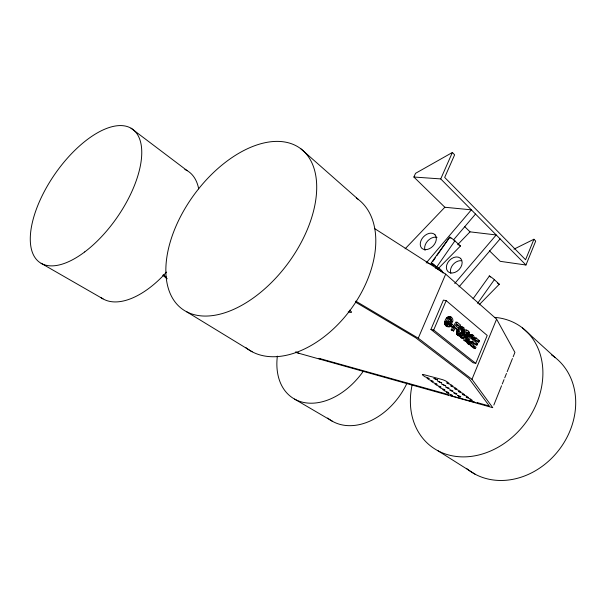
<?xml version="1.0" encoding="UTF-8"?>
<svg xmlns="http://www.w3.org/2000/svg" width="606" height="606" viewBox="0 0 606 606"><rect width="100%" height="100%" fill="white"/><g stroke="black" fill="none" stroke-linecap="round" stroke-linejoin="round"><path stroke-width="0.91" d="M471.566 341.519L470.559 342.451L469.18 342.14L470.195 341.216L471.566 341.519L472.43 342.587C464.635 349.935 465.484 331.482 472.286 335.504M469.809 344.155C463.272 340.648 475.68 328.641 473.953 339.686L471.589 338.784L471.294 336.648L472.672 336.951L472.968 339.087L473.953 339.686M461.605 335.686L460.227 335.383C456.689 337.269 455.576 331.505 457.492 329.391L458.878 329.687C462.863 322.172 467.143 331.444 462.499 334.898C459.28 338.678 456.22 332.323 458.878 329.687M448.97 316.688C451.932 316.324 453.652 319.468 452.621 321.975L451.591 321.377L451.455 319.385L450.008 318.673C447.66 319.521 445.569 324.755 449.379 325.005L450.076 323.824L447.417 322.49L448.205 321.172L449.599 321.46L451.826 323.293L449.796 326.679C441.933 328.558 444.342 314.794 450.326 317.226M449.182 326.74C443.6 326.18 446.327 316.908 450.826 317.029M465.772 336.383L464.393 336.08L463.916 340.224L464.969 341.08L466.347 341.383L466.779 336.853C470.665 337.671 470.453 330.52 466.65 330.118L465.272 329.823L460.689 337.595L463.06 338.709L464.953 335.482L465.817 336.989L465.294 340.527L466.347 341.383M460.613 328.164C465.734 327.626 462.507 336.171 458.81 334.126C461.075 333.792 463.181 329.785 461.022 328.194M452.621 321.975L450.205 321.089L450.069 319.097L449.197 318.408L450.584 318.688M467.279 335.436L465.643 334.315L466.87 332.224C469.483 332.8 468.385 336.747 465.9 335.133L466.984 334.292L466.567 332.815M493.829 405.066L501.563 385.757M502.268 383.999L504.025 379.614M504.722 377.856L506.487 373.47M507.184 371.713L512.456 358.547M513.161 356.798L514.918 352.404L496.594 319.15L445.683 274.132L374.493 228.5M489.443 250.808L500.223 261.33L525.963 265.011L535.696 241.112L533.939 239.241L525.569 259.754L444.683 177.422L454.621 154.841L452.394 152.477L415.549 173.324L413.883 177.028L444.842 207.252L471.354 209.843L426.177 262.959M475.755 363.388L487.209 335.436L446.175 300.637L443.395 300.114L430.919 329.422L473.036 362.729L475.755 363.388L433.684 330.028L430.919 329.422M492.776 407.694L471.983 379.318L496.594 319.15M433.684 330.028L446.175 300.637M471.983 379.318L418.254 338.186L445.683 274.132M525.963 265.011L440.736 178.914L452.394 152.477M476.96 345.056L477.702 343.769L475.309 341.799L476.324 340.049L478.793 342.095L479.535 340.814L476.119 337.974L474.74 337.671L470.256 345.375L473.9 348.336L475.271 348.647L476.021 347.359L473.316 345.155L474.559 343.087L476.96 345.056L475.589 344.746L473.786 343.269M470.256 345.375L471.627 345.685L476.119 337.974M460.689 337.595L462.067 337.906L466.65 330.118M457.947 329.588L458.719 328.278L456.356 326.331L457.477 324.452L459.886 326.445L460.658 325.134L457.25 322.309L455.863 322.021L451.182 329.869L453.583 330.997L455.576 327.649L457.947 329.588L456.56 329.293L454.78 327.838M453.114 327.498L451.235 325.96L449.841 325.664L451.728 327.202L453.114 327.498L454 326.013L452.121 324.468L450.735 324.172M451.182 329.869L452.568 330.172L457.25 322.309M447.417 322.49L448.804 322.778L449.599 321.46M447.22 324.611L447.985 324.71L448.69 323.536M451.235 325.96L452.121 324.468M432.676 261.648L435.335 257.808M436.934 255.512L449.894 237.151A7.09 0.492 39.1 0 1 454.091 240.12L460.462 246.006L438.327 268.496M454.939 240.802L436.676 267.041L434.199 264.989M473.066 298.743L489.421 275.965A6.719 0.432 38.9 0 1 493.587 278.965L499.306 284.229L479.149 304.78M477.573 303.379L494.398 279.616M431.608 263.178L431.313 262.845L449.72 237.105L450.947 238.264M453.424 239.999L475.513 214.047M454.742 283.472L496.216 234.961L470.029 231.848L464.613 226.561M458.984 286.911L500.086 238.87M405.111 248.824L444.842 207.252M457.628 244.695L470.029 231.848M458.598 327.755L460.704 326.482L462.098 326.99M513.949 249.164L533.939 239.241M467.544 337.072L466.165 336.769L468.241 336.868M470.559 342.451L469.688 342.329C468.491 340.42 470.15 337.171 472.241 336.739L472.672 336.951M447.796 326.437L449.796 326.679M468.43 343.844L468.855 343.867M413.883 177.028L440.736 178.914M462.401 328.49C460.128 328.702 458.28 332.315 459.749 334.224L460.196 334.429M475.346 402.52L470.127 400.134L469.915 399.778L472.233 400.301L470.354 398.915L466.378 397.377L466.15 397.013L468.468 397.528L466.575 396.127L462.575 394.589L462.348 394.218L464.666 394.726L462.749 393.317L458.742 391.771L458.5 391.393L460.825 391.9L458.886 390.469L454.856 388.923L454.614 388.537L456.939 389.037L454.97 387.613L450.925 386.06L450.675 385.666L453 386.166L451.015 384.704L446.955 383.151L446.698 382.75L449.023 383.242L447.061 381.795A3.969 0.72 23 0 0 441.971 379.492L423.92 374.675A3.886 0.697 23.2 0 0 423.003 375.349L424.988 376.78L428.934 378.295L429.215 378.689L427.003 378.227L429.003 379.667L432.934 381.182L433.207 381.568L430.995 381.098L432.972 382.53L436.888 384.037L437.153 384.424L434.941 383.946L436.896 385.355L440.804 386.863L441.062 387.242L438.85 386.757L440.782 388.151L444.675 389.658L444.925 390.029L442.713 389.544L444.63 390.923L448.501 392.423L448.743 392.786L446.531 392.294L448.432 393.658L452.561 395.438L450.319 395.021L451.447 395.816L475.483 402.535M448.493 316.749L451.273 317.211M448.008 316.93L449.402 317.211M447.531 317.218L448.917 317.499M447.054 317.612L448.44 317.9M448.614 318.385L450.008 318.673M446.577 318.12L447.97 318.408M449.72 318.688L451.106 318.968M450.069 319.097L451.455 319.385M450.266 319.642L451.652 319.93M450.311 320.309L451.697 320.597M450.205 321.089L451.591 321.377M444.91 321.271L446.296 321.559M450.44 322.998L451.826 323.293M444.706 322.157L446.092 322.453M444.63 323.006L446.024 323.301M459.886 326.445L458.5 326.149L456.689 324.657M462.492 327.399L463.878 327.695M444.69 323.809L446.084 324.104M447.985 324.71L449.379 325.005M444.834 324.354L446.221 324.649M445.069 324.854L446.455 325.149M461.401 328.407L462.779 328.694M445.395 325.308L446.781 325.604M461.772 328.906L463.151 329.202M445.811 325.71L447.205 326.005M461.939 329.626L463.317 329.922M461.939 330.05L463.317 330.346M461.878 330.505L463.257 330.8M467.847 332.02L469.226 332.315M457.129 330.149L458.515 330.452M461.575 331.474L462.954 331.77M456.833 331.012L458.219 331.315M466.908 333.149L468.286 333.444M467.067 333.421L468.446 333.717M461.128 332.346L462.514 332.649M467.105 333.838L468.483 334.141M470.832 334.717L472.968 335.216M470.423 334.754L471.801 335.057M471.945 335.156L473.316 335.451M456.636 331.952L458.022 332.247M470.006 334.883L471.377 335.186M466.984 334.292L468.362 334.595M460.552 333.149L461.931 333.444M469.582 335.11L470.96 335.413M466.787 334.648L468.165 334.951M466.529 334.936L467.908 335.232M469.165 335.436L470.544 335.732M456.583 332.906L457.969 333.209M459.924 333.762L461.31 334.065M467.597 335.406L464.787 334.444M468.756 335.853L470.127 336.156M459.34 334.08L460.719 334.383M456.719 333.845L458.106 334.148M471.589 337.004L472.968 337.307M464.257 335.792L465.635 336.095M471.741 337.466L473.119 337.769M456.863 334.285L458.25 334.588M457.068 334.679L458.447 334.982M466.522 336.724L467.9 337.027M471.748 338.05L473.119 338.353M459.772 335.626L461.151 335.929M464.438 336.678L465.817 336.989M457.636 335.323L459.015 335.626M459.325 335.769L460.704 336.072M458.038 335.588L460.257 336.118M471.589 338.784L472.968 339.087M478.164 340.511L479.535 340.814M348.215 311.916L350.063 312.325A4.447 0.939 24.3 0 0 350.639 311.128L349.367 310.189M466.999 339.125L468.377 339.428M478.793 342.095L477.422 341.792L475.566 340.254M466.787 339.936L468.158 340.246M466.673 340.701L468.052 341.004M463.916 340.224L465.294 340.527M469.68 341.814L471.059 342.125M466.673 341.398L468.044 341.708M476.331 343.458L477.702 343.769M466.764 342.034L468.143 342.337M466.961 342.579L468.34 342.89M467.249 343.057L468.627 343.367M467.635 343.45L469.014 343.761M468.029 343.7L470.233 344.178M295.751 351.821L299.053 353.336M295.561 352.359L448.834 395.37L447.258 394.233L318.983 358.328L320.612 359.388M449.735 395.62L491.883 407.444M460.462 246.006L460.28 245.953A7.09 0.492 39.1 0 1 458.651 244.907M499.306 284.229L499.086 284.138A6.719 0.432 38.9 0 1 497.428 283.032M431.313 262.845L432.919 264.027M41.102 263.284L103.028 298.879M294.508 399.059L332.482 421.314M355.783 301.137L418.254 338.186M355.449 302.076L415.686 337.769L468.862 378.364L489.33 406.012L476.96 402.551L478.52 403.694M186.633 311.757L252.179 351.798M438.032 450.811L475.089 474.195M432.404 263.64L431.919 263.345L432.252 263.708M131.002 128.184L187.193 170.665M432.51 263.663L433.57 264.534M162.772 275.306L167.233 278.775M163.264 274.73L166.233 277.048M433.298 264.277L434.328 265.133M452.568 330.172L453.583 330.997M462.067 337.906L463.06 338.709M471.627 345.685L475.271 348.647M473.294 345.95L474.649 347.049M448.804 322.778L450.076 323.824M434.025 265.239L432.707 264.11M301.023 148.94A99.679 58.153 -53.6 0 1 251.369 299.334A99.679 58.153 -53.6 0 1 171.498 237.938A99.679 58.153 -53.6 0 1 301.023 148.94L358.502 199.594M522.501 327.952L555.073 357.472M489.216 275.881L490.443 277.033M450.879 273.427A9.045 6.651 -46.5 0 1 453.023 264.595A9.045 6.651 -46.5 0 1 461.628 260.724M425.026 250.376A9.378 6.636 -47 0 1 427.753 240.862A9.378 6.636 -47 0 1 437.047 237.37M435.26 267.897A17.309 4.893 23 0 1 436.835 268.723M437.593 269.147A17.309 4.893 23 0 1 443.175 272.995M427.647 263.027A12.582 3.591 23 0 1 442.607 272.677M551.521 354.927A70.993 60.039 -52.2 0 1 559.58 449.144A70.993 60.039 -52.2 0 1 466.378 468.324M494.655 317.362A74.796 60.638 -52.4 0 1 540.62 391.332A74.796 60.638 -52.4 0 1 460.181 456.803A74.796 60.638 -52.4 0 1 412.239 384.454M406.99 383.166A60.842 44.336 -56.5 0 1 327.679 418.019M363.168 371.425A63.615 44.132 -56.2 0 1 304.659 402.649A63.615 44.132 -56.2 0 1 277.359 356.123M356.381 198.048A93.029 59.949 -53.6 0 1 350.503 309.727A93.029 59.949 -53.6 0 1 245.612 347.427M184.86 169.46A76.727 40.14 -55.6 0 1 198.685 188.875M166.536 272.079A76.727 40.14 -55.6 0 1 100.823 297.425M434.01 378.402L437.706 380.076L434.01 378.402M438.032 381.325L441.698 382.984L438.032 381.325M442.001 384.212L445.652 385.863L442.001 384.212M445.933 387.067C449.394 390.211 451.235 387.916 445.933 387.067M449.819 389.893C453.258 393.006 455.106 390.756 449.819 389.893M453.75 392.749C457.166 395.832 459.022 393.627 453.75 392.749M457.628 395.491C460.295 398.347 463.295 396.771 457.628 395.491M434.964 234.749L434.32 234.166A9.431 6.628 -47.1 0 0 423.412 236.916A9.431 6.628 -47.1 0 0 421.556 247.983L422.185 248.574A9.431 6.628 -47.1 0 0 433.176 245.892A9.431 6.628 -47.1 0 0 434.964 234.749M460.742 258.595L460.09 258.012A9.098 6.643 -46.6 0 0 449.372 260.482A9.098 6.643 -46.6 0 0 447.728 271.291L448.357 271.889A9.098 6.643 -46.6 0 0 459.159 269.481A9.098 6.643 -46.6 0 0 460.742 258.595M84.734 251.914A81.189 37.898 -55.3 0 0 134.903 131.237A81.189 37.898 -55.3 0 0 38.413 203.987A81.189 37.898 -55.3 0 0 84.734 251.914"/></g></svg>
